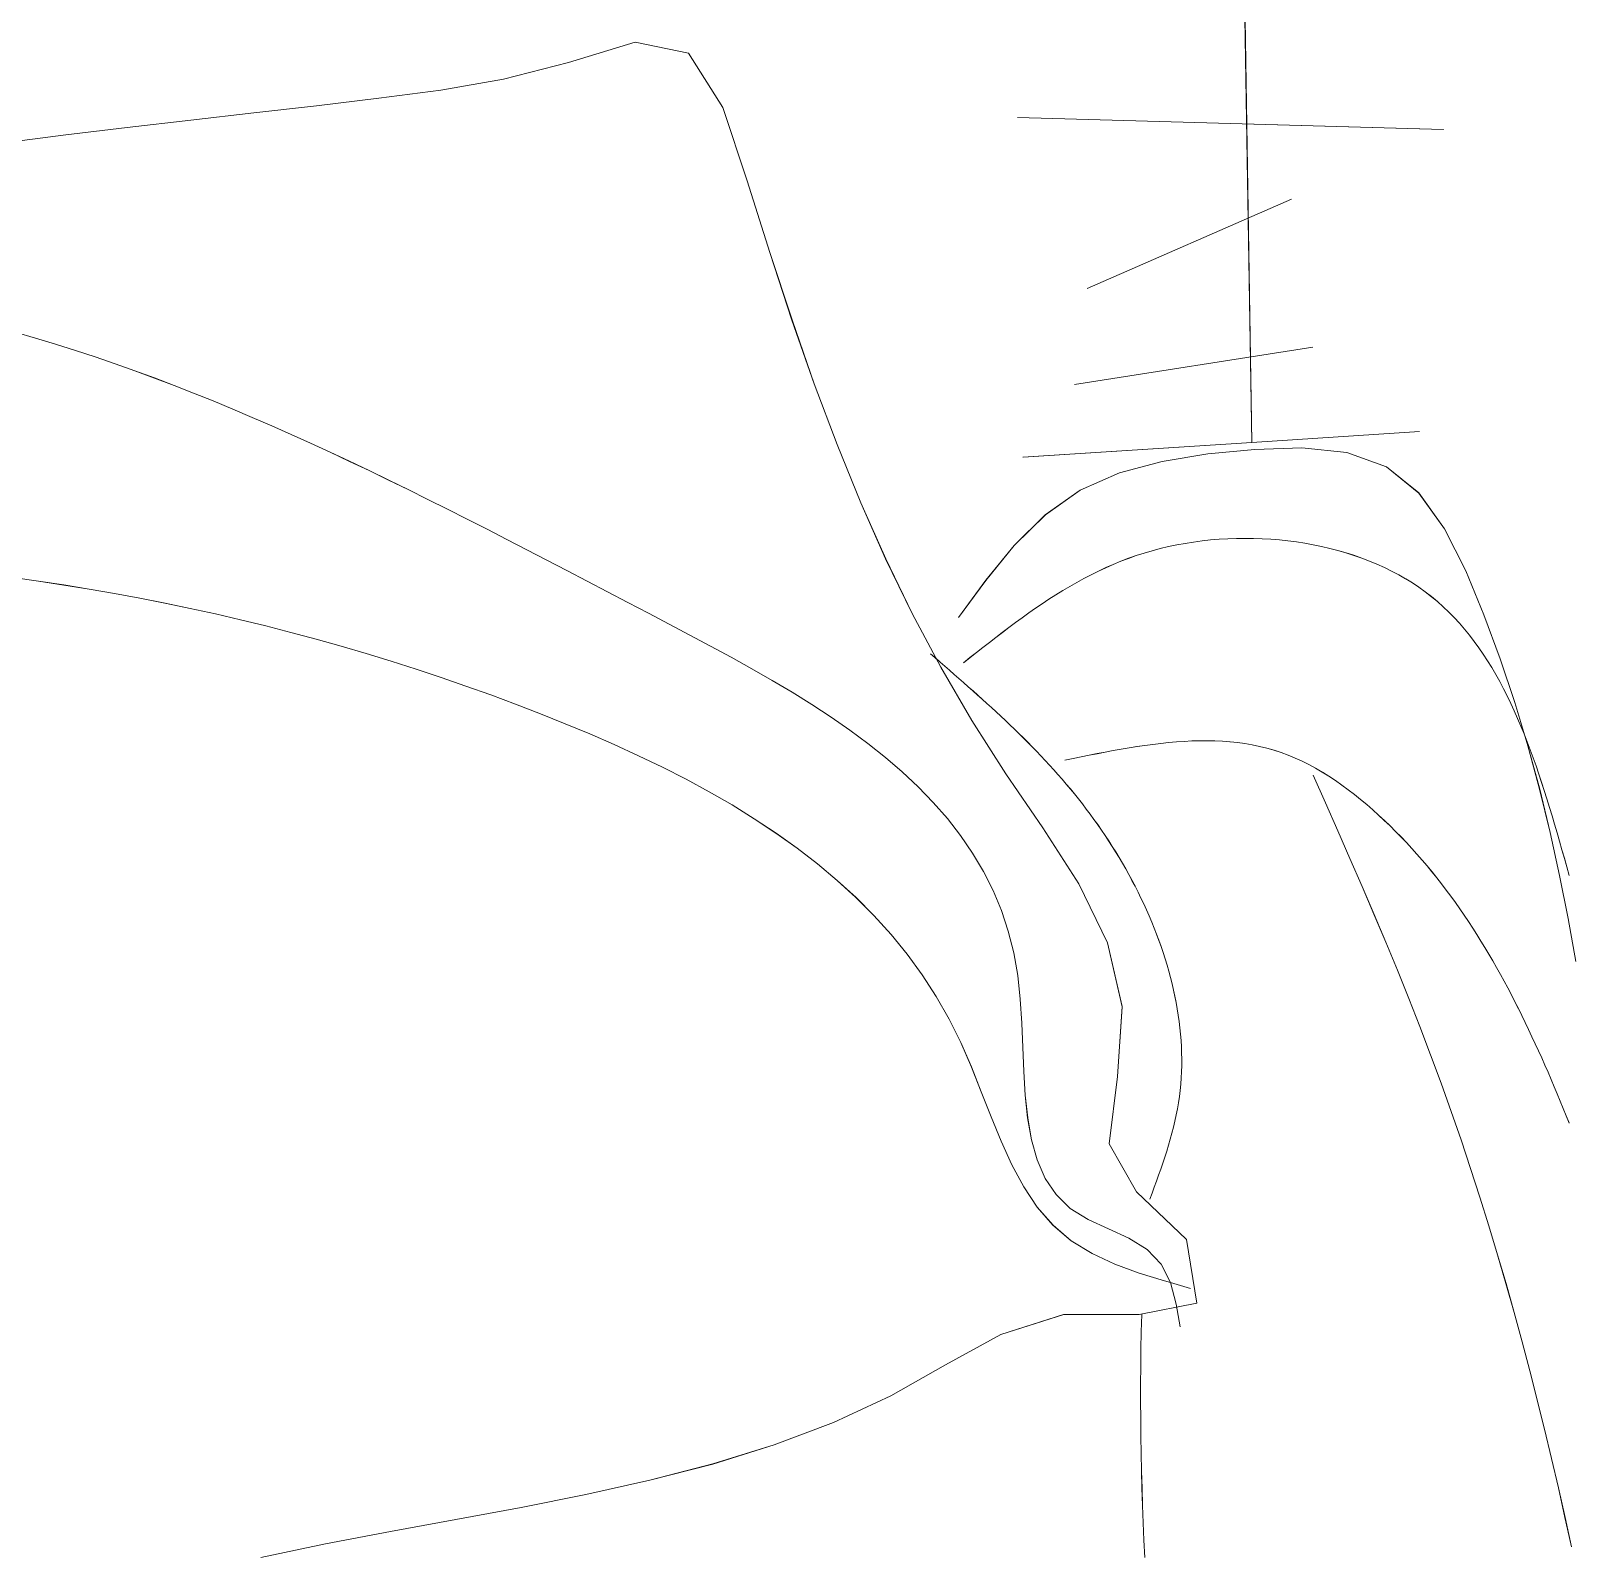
# Model space of a CAD drawing. Header units: centimetres. Extents: x 3695 to 5327, y 1631 to 2449.
# Drawn here: x 4584.96 to 4626.8, y 1996.48 to 2037.85 of the extents above; entities that cross this region are included whole.
import ezdxf

# ---------------------------------------------------------------- set-up
doc = ezdxf.new("R2010")
doc.units = ezdxf.units.CM
doc.layers.add('傢俱', color=7, linetype='Continuous', lineweight=15)

# ---------------------------------------------------------------- blocks, each defined once
blk = doc.blocks.new('沙發030')
for p, q in [((125.275, -197.926), (125.262, -197.453)), ((113.654, -197.556), (113.816, -198.361)), ((149.295, -197.843), (147.534, -198.187)), ((125.287, -198.398), (125.275, -197.926)), ((147.534, -198.187), (145.758, -198.498)), ((113.816, -198.361), (113.983, -199.164)), ((125.297, -198.871), (125.287, -198.398)), ((145.758, -198.498), (143.975, -198.794)), ((125.304, -199.343), (125.297, -198.871)), ((142.194, -199.093), (140.426, -199.413)), ((143.975, -198.794), (142.194, -199.093)), ((113.983, -199.164), (114.156, -199.966)), ((125.309, -199.815), (125.304, -199.343)), ((140.426, -199.413), (138.679, -199.772)), ((114.156, -199.966), (114.334, -200.766)), ((125.312, -200.288), (125.309, -199.815)), ((138.679, -199.772), (136.963, -200.188)), ((125.312, -200.76), (125.312, -200.288)), ((136.963, -200.188), (135.287, -200.68)), ((114.334, -200.766), (114.518, -201.565)), ((125.309, -201.232), (125.312, -200.76)), ((135.287, -200.68), (133.662, -201.265)), ((125.304, -201.704), (125.309, -201.232)), ((114.518, -201.565), (114.709, -202.362)), ((133.662, -201.265), (132.096, -201.961)), ((125.296, -202.176), (125.304, -201.704)), ((132.096, -201.961), (130.594, -202.781)), ((114.709, -202.362), (114.905, -203.157)), ((125.285, -202.647), (125.296, -202.176)), ((125.271, -203.119), (125.285, -202.647)), ((130.594, -202.781), (129.072, -203.586)), ((114.905, -203.157), (115.108, -203.95)), ((125.255, -203.59), (125.271, -203.119)), ((124.294, -204.333), (124.195, -203.712)), ((125.235, -204.061), (125.255, -203.59)), ((129.072, -203.586), (127.358, -204.098)), ((115.108, -203.95), (115.317, -204.742)), ((125.309, -204.068), (123.732, -204.348)), ((127.358, -204.098), (125.309, -204.068)), ((123.732, -204.348), (123.984, -206.087)), ((124.44, -204.917), (124.294, -204.333)), ((115.317, -204.742), (115.534, -205.531)), ((124.44, -204.917), (123.897, -204.752)), ((124.598, -204.965), (124.44, -204.917)), ((124.681, -205.427), (124.44, -204.917)), ((125.284, -205.192), (124.598, -204.965)), ((125.942, -205.448), (125.284, -205.192)), ((115.534, -205.531), (115.758, -206.319)), ((125.06, -205.83), (124.681, -205.427)), ((125.554, -206.141), (125.06, -205.83)), ((126.558, -205.746), (125.942, -205.448)), ((127.118, -206.101), (126.558, -205.746)), ((123.984, -206.087), (125.325, -207.398)), ((126.105, -206.405), (125.554, -206.141)), ((127.609, -206.527), (127.118, -206.101)), ((115.758, -206.319), (115.989, -207.104)), ((126.651, -206.67), (126.105, -206.405)), ((127.131, -206.979), (126.651, -206.67)), ((128.028, -207.025), (127.609, -206.527)), ((127.511, -207.36), (127.131, -206.979)), ((128.388, -207.585), (128.028, -207.025)), ((115.989, -207.104), (116.228, -207.887)), ((124.839, -207.522), (124.901, -207.361)), ((124.901, -207.361), (124.964, -207.2)), ((125.325, -207.398), (126.043, -208.716)), ((127.8, -207.808), (127.511, -207.36)), ((116.228, -207.887), (116.475, -208.669)), ((124.656, -208.006), (124.716, -207.844)), ((124.716, -207.844), (124.777, -207.683)), ((124.777, -207.683), (124.839, -207.522)), ((128.011, -208.312), (127.8, -207.808)), ((128.703, -208.192), (128.388, -207.585)), ((124.485, -208.491), (124.54, -208.329)), ((124.54, -208.329), (124.597, -208.167)), ((124.597, -208.167), (124.656, -208.006)), ((128.157, -208.865), (128.011, -208.312)), ((128.985, -208.837), (128.703, -208.192)), ((116.475, -208.669), (116.73, -209.448)), ((124.381, -208.817), (124.432, -208.654)), ((124.432, -208.654), (124.485, -208.491)), ((126.043, -208.716), (125.789, -210.548)), ((113.604, -209.281), (113.527, -209.082)), ((124.246, -209.309), (124.288, -209.144)), ((124.288, -209.144), (124.333, -208.98)), ((124.333, -208.98), (124.381, -208.817)), ((128.25, -209.457), (128.157, -208.865)), ((129.246, -209.506), (128.985, -208.837)), ((113.682, -209.48), (113.604, -209.281)), ((113.76, -209.679), (113.682, -209.48)), ((116.73, -209.448), (116.994, -210.225)), ((124.172, -209.639), (124.207, -209.474)), ((124.207, -209.474), (124.246, -209.309)), ((128.305, -210.08), (128.25, -209.457)), ((129.499, -210.187), (129.246, -209.506)), ((113.839, -209.878), (113.76, -209.679)), ((113.919, -210.076), (113.839, -209.878)), ((124.091, -210.141), (124.114, -209.973)), ((124.114, -209.973), (124.141, -209.806)), ((124.141, -209.806), (124.172, -209.639)), ((114, -210.273), (113.919, -210.076)), ((114.081, -210.47), (114, -210.273)), ((116.994, -210.225), (117.266, -210.999)), ((124.057, -210.478), (124.072, -210.309)), ((124.072, -210.309), (124.091, -210.141)), ((128.334, -210.724), (128.305, -210.08)), ((129.758, -210.868), (129.499, -210.187)), ((114.164, -210.666), (114.081, -210.47)), ((114.247, -210.862), (114.164, -210.666)), ((124.035, -210.987), (124.039, -210.817)), ((124.039, -210.817), (124.046, -210.647)), ((124.046, -210.647), (124.057, -210.478)), ((125.789, -210.548), (125.631, -212.442)), ((128.351, -211.38), (128.334, -210.724)), ((114.331, -211.057), (114.247, -210.862)), ((114.416, -211.252), (114.331, -211.057)), ((114.502, -211.445), (114.416, -211.252)), ((117.266, -210.999), (117.547, -211.771)), ((124.035, -211.158), (124.035, -210.987)), ((124.039, -211.329), (124.035, -211.158)), ((130.035, -211.537), (129.758, -210.868)), ((114.59, -211.638), (114.502, -211.445)), ((114.678, -211.831), (114.59, -211.638)), ((124.046, -211.5), (124.039, -211.329)), ((124.057, -211.671), (124.046, -211.5)), ((124.072, -211.842), (124.057, -211.671)), ((128.369, -212.04), (128.351, -211.38)), ((130.342, -212.182), (130.035, -211.537)), ((114.768, -212.022), (114.678, -211.831)), ((114.859, -212.213), (114.768, -212.022)), ((117.547, -211.771), (117.837, -212.541)), ((124.089, -212.014), (124.072, -211.842)), ((124.11, -212.185), (124.089, -212.014)), ((128.4, -212.694), (128.369, -212.04)), ((114.951, -212.403), (114.859, -212.213)), ((115.045, -212.592), (114.951, -212.403)), ((124.135, -212.357), (124.11, -212.185)), ((124.162, -212.528), (124.135, -212.357)), ((124.193, -212.7), (124.162, -212.528)), ((125.631, -212.442), (126.007, -214.184)), ((130.681, -212.801), (130.342, -212.182)), ((115.14, -212.78), (115.045, -212.592)), ((115.236, -212.967), (115.14, -212.78)), ((117.837, -212.541), (118.133, -213.31)), ((124.227, -212.871), (124.193, -212.7)), ((124.264, -213.042), (124.227, -212.871)), ((128.458, -213.334), (128.4, -212.694)), ((131.053, -213.394), (130.681, -212.801)), ((115.334, -213.153), (115.236, -212.967)), ((115.434, -213.338), (115.334, -213.153)), ((115.535, -213.522), (115.434, -213.338)), ((118.133, -213.31), (118.436, -214.076)), ((124.304, -213.213), (124.264, -213.042)), ((124.347, -213.383), (124.304, -213.213)), ((128.556, -213.952), (128.458, -213.334)), ((113.469, -214.644), (113.28, -213.473)), ((115.638, -213.705), (115.535, -213.522)), ((115.742, -213.887), (115.638, -213.705)), ((124.393, -213.553), (124.347, -213.383)), ((124.442, -213.723), (124.393, -213.553)), ((124.493, -213.892), (124.442, -213.723)), ((131.454, -213.962), (131.053, -213.394)), ((115.848, -214.068), (115.742, -213.887)), ((115.956, -214.247), (115.848, -214.068)), ((118.436, -214.076), (118.744, -214.841)), ((124.548, -214.061), (124.493, -213.892)), ((124.605, -214.229), (124.548, -214.061)), ((126.007, -214.184), (126.759, -215.804)), ((128.695, -214.544), (128.556, -213.952)), ((131.883, -214.506), (131.454, -213.962)), ((116.066, -214.426), (115.956, -214.247)), ((116.178, -214.603), (116.066, -214.426)), ((116.292, -214.778), (116.178, -214.603)), ((124.664, -214.397), (124.605, -214.229)), ((124.726, -214.564), (124.664, -214.397)), ((124.791, -214.73), (124.726, -214.564)), ((128.875, -215.112), (128.695, -214.544)), ((132.34, -215.027), (131.883, -214.506)), ((113.68, -215.817), (113.469, -214.644)), ((116.408, -214.953), (116.292, -214.778)), ((116.526, -215.126), (116.408, -214.953)), ((118.744, -214.841), (119.057, -215.605)), ((124.858, -214.896), (124.791, -214.73)), ((124.927, -215.06), (124.858, -214.896)), ((132.821, -215.526), (132.34, -215.027)), ((116.646, -215.298), (116.526, -215.126)), ((116.768, -215.468), (116.646, -215.298)), ((124.999, -215.224), (124.927, -215.06)), ((125.073, -215.387), (124.999, -215.224)), ((125.149, -215.549), (125.073, -215.387)), ((129.092, -215.658), (128.875, -215.112)), ((113.48, -216.046), (113.419, -215.812)), ((113.917, -216.992), (113.68, -215.817)), ((116.892, -215.637), (116.768, -215.468)), ((117.019, -215.804), (116.892, -215.637)), ((117.148, -215.97), (117.019, -215.804)), ((119.057, -215.605), (119.373, -216.368)), ((125.228, -215.71), (125.149, -215.549)), ((125.308, -215.87), (125.228, -215.71)), ((125.391, -216.029), (125.308, -215.87)), ((126.759, -215.804), (127.712, -217.338)), ((129.346, -216.181), (129.092, -215.658)), ((133.326, -216.002), (132.821, -215.526)), ((113.542, -216.28), (113.48, -216.046)), ((113.605, -216.513), (113.542, -216.28)), ((117.279, -216.135), (117.148, -215.97)), ((117.413, -216.297), (117.279, -216.135)), ((125.475, -216.187), (125.391, -216.029)), ((125.562, -216.343), (125.475, -216.187)), ((129.633, -216.684), (129.346, -216.181)), ((133.853, -216.459), (133.326, -216.002)), ((113.667, -216.747), (113.605, -216.513)), ((117.549, -216.458), (117.413, -216.297)), ((117.688, -216.618), (117.549, -216.458)), ((117.829, -216.776), (117.688, -216.618)), ((119.373, -216.368), (119.692, -217.13)), ((125.65, -216.498), (125.562, -216.343)), ((125.74, -216.652), (125.65, -216.498)), ((125.832, -216.805), (125.74, -216.652)), ((129.953, -217.167), (129.633, -216.684)), ((134.401, -216.896), (133.853, -216.459)), ((113.73, -216.979), (113.667, -216.747)), ((113.794, -217.212), (113.73, -216.979)), ((114.184, -218.171), (113.917, -216.992)), ((117.973, -216.932), (117.829, -216.776)), ((118.12, -217.086), (117.973, -216.932)), ((118.269, -217.239), (118.12, -217.086)), ((119.692, -217.13), (120.013, -217.892)), ((125.926, -216.956), (125.832, -216.805)), ((126.021, -217.106), (125.926, -216.956)), ((126.118, -217.254), (126.021, -217.106)), ((134.967, -217.314), (134.401, -216.896)), ((113.859, -217.443), (113.794, -217.212)), ((113.925, -217.673), (113.859, -217.443)), ((118.421, -217.39), (118.269, -217.239)), ((118.576, -217.539), (118.421, -217.39)), ((118.733, -217.685), (118.576, -217.539)), ((126.217, -217.401), (126.118, -217.254)), ((126.317, -217.546), (126.217, -217.401)), ((126.418, -217.69), (126.317, -217.546)), ((127.712, -217.338), (128.691, -218.823)), ((130.302, -217.631), (129.953, -217.167)), ((135.551, -217.714), (134.967, -217.314)), ((113.992, -217.902), (113.925, -217.673)), ((114.06, -218.13), (113.992, -217.902)), ((118.893, -217.829), (118.733, -217.685)), ((119.056, -217.97), (118.893, -217.829)), ((120.013, -217.892), (120.335, -218.654)), ((126.521, -217.831), (126.418, -217.69)), ((126.625, -217.972), (126.521, -217.831)), ((130.68, -218.078), (130.302, -217.631)), ((136.15, -218.097), (135.551, -217.714)), ((114.129, -218.357), (114.06, -218.13)), ((114.2, -218.582), (114.129, -218.357)), ((114.484, -219.354), (114.184, -218.171)), ((119.222, -218.107), (119.056, -217.97)), ((119.39, -218.241), (119.222, -218.107)), ((119.56, -218.37), (119.39, -218.241)), ((119.733, -218.495), (119.56, -218.37)), ((126.73, -218.11), (126.625, -217.972)), ((126.837, -218.248), (126.73, -218.11)), ((126.944, -218.383), (126.837, -218.248)), ((127.053, -218.518), (126.944, -218.383)), ((131.083, -218.508), (130.68, -218.078)), ((136.764, -218.465), (136.15, -218.097)), ((114.273, -218.805), (114.2, -218.582)), ((119.908, -218.615), (119.733, -218.495)), ((120.086, -218.729), (119.908, -218.615)), ((120.266, -218.838), (120.086, -218.729)), ((127.164, -218.651), (127.053, -218.518)), ((127.275, -218.782), (127.164, -218.651)), ((127.387, -218.913), (127.275, -218.782)), ((131.511, -218.922), (131.083, -218.508)), ((137.39, -218.817), (136.764, -218.465)), ((114.347, -219.027), (114.273, -218.805)), ((114.424, -219.247), (114.347, -219.027)), ((120.448, -218.94), (120.266, -218.838)), ((120.632, -219.036), (120.448, -218.94)), ((120.819, -219.126), (120.632, -219.036)), ((121.007, -219.208), (120.819, -219.126)), ((121.198, -219.282), (121.007, -219.208)), ((126.859, -219.211), (126.64, -219.252)), ((127.078, -219.169), (126.859, -219.211)), ((127.5, -219.042), (127.387, -218.913)), ((127.615, -219.17), (127.5, -219.042)), ((127.73, -219.297), (127.615, -219.17)), ((128.691, -218.823), (129.591, -220.289)), ((131.96, -219.321), (131.511, -218.922)), ((138.027, -219.155), (137.39, -218.817)), ((138.673, -219.479), (138.027, -219.155)), ((114.502, -219.464), (114.424, -219.247)), ((114.822, -220.542), (114.484, -219.354)), ((114.583, -219.68), (114.502, -219.464)), ((121.39, -219.349), (121.198, -219.282)), ((121.585, -219.408), (121.39, -219.349)), ((121.781, -219.459), (121.585, -219.408)), ((121.979, -219.503), (121.781, -219.459)), ((122.179, -219.541), (121.979, -219.503)), ((122.38, -219.572), (122.179, -219.541)), ((122.583, -219.596), (122.38, -219.572)), ((122.788, -219.615), (122.583, -219.596)), ((122.993, -219.628), (122.788, -219.615)), ((123.201, -219.636), (122.993, -219.628)), ((123.409, -219.638), (123.201, -219.636)), ((123.619, -219.635), (123.409, -219.638)), ((123.829, -219.628), (123.619, -219.635)), ((124.041, -219.617), (123.829, -219.628)), ((124.254, -219.602), (124.041, -219.617)), ((124.468, -219.583), (124.254, -219.602)), ((124.682, -219.56), (124.468, -219.583)), ((124.898, -219.535), (124.682, -219.56)), ((125.114, -219.506), (124.898, -219.535)), ((125.33, -219.475), (125.114, -219.506)), ((125.548, -219.442), (125.33, -219.475)), ((125.766, -219.407), (125.548, -219.442)), ((125.984, -219.37), (125.766, -219.407)), ((126.202, -219.332), (125.984, -219.37)), ((126.421, -219.292), (126.202, -219.332)), ((126.64, -219.252), (126.421, -219.292)), ((127.846, -219.422), (127.73, -219.297)), ((127.963, -219.547), (127.846, -219.422)), ((128.081, -219.671), (127.963, -219.547)), ((132.43, -219.707), (131.96, -219.321)), ((139.327, -219.791), (138.673, -219.479)), ((114.666, -219.893), (114.583, -219.68)), ((114.752, -220.104), (114.666, -219.893)), ((128.2, -219.794), (128.081, -219.671)), ((128.32, -219.915), (128.2, -219.794)), ((128.44, -220.036), (128.32, -219.915)), ((128.561, -220.157), (128.44, -220.036)), ((132.917, -220.08), (132.43, -219.707)), ((139.987, -220.092), (139.327, -219.791)), ((114.84, -220.312), (114.752, -220.104)), ((114.931, -220.517), (114.84, -220.312)), ((128.682, -220.276), (128.561, -220.157)), ((128.805, -220.395), (128.682, -220.276)), ((128.927, -220.513), (128.805, -220.395)), ((129.591, -220.289), (130.412, -221.75)), ((133.421, -220.442), (132.917, -220.08)), ((133.938, -220.793), (133.421, -220.442)), ((140.652, -220.381), (139.987, -220.092)), ((141.32, -220.661), (140.652, -220.381)), ((115.201, -221.735), (114.822, -220.542)), ((115.025, -220.719), (114.931, -220.517)), ((115.123, -220.919), (115.025, -220.719)), ((129.051, -220.63), (128.927, -220.513)), ((129.174, -220.747), (129.051, -220.63)), ((129.299, -220.863), (129.174, -220.747)), ((129.423, -220.979), (129.299, -220.863)), ((134.468, -221.135), (133.938, -220.793)), ((141.99, -220.932), (141.32, -220.661)), ((115.223, -221.115), (115.123, -220.919)), ((115.327, -221.308), (115.223, -221.115)), ((115.434, -221.497), (115.327, -221.308)), ((129.548, -221.094), (129.423, -220.979)), ((129.674, -221.209), (129.548, -221.094)), ((129.8, -221.323), (129.674, -221.209)), ((135.007, -221.468), (134.468, -221.135)), ((142.661, -221.195), (141.99, -220.932)), ((143.333, -221.448), (142.661, -221.195)), ((115.544, -221.683), (115.434, -221.497)), ((115.659, -221.866), (115.544, -221.683)), ((129.925, -221.437), (129.8, -221.323)), ((130.052, -221.551), (129.925, -221.437)), ((130.178, -221.665), (130.052, -221.551)), ((130.305, -221.778), (130.178, -221.665)), ((135.554, -221.794), (135.007, -221.468)), ((144.006, -221.693), (143.333, -221.448)), ((144.68, -221.93), (144.006, -221.693)), ((115.625, -222.936), (115.201, -221.735)), ((115.777, -222.044), (115.659, -221.866)), ((115.9, -222.218), (115.777, -222.044)), ((129.439, -222.134), (129.261, -222.269)), ((129.616, -221.998), (129.439, -222.134)), ((129.794, -221.862), (129.616, -221.998)), ((130.431, -221.892), (130.305, -221.778)), ((130.412, -221.75), (131.167, -223.222)), ((130.558, -222.005), (130.431, -221.892)), ((130.685, -222.118), (130.558, -222.005)), ((136.108, -222.113), (135.554, -221.794)), ((136.665, -222.427), (136.108, -222.113)), ((145.356, -222.158), (144.68, -221.93)), ((116.027, -222.389), (115.9, -222.218)), ((116.158, -222.555), (116.027, -222.389)), ((116.293, -222.716), (116.158, -222.555)), ((128.904, -222.538), (128.725, -222.671)), ((129.083, -222.404), (128.904, -222.538)), ((129.261, -222.269), (129.083, -222.404)), ((137.224, -222.736), (136.665, -222.427)), ((146.033, -222.377), (145.356, -222.158)), ((146.71, -222.588), (146.033, -222.377)), ((116.099, -224.14), (115.625, -222.936)), ((116.433, -222.873), (116.293, -222.716)), ((116.578, -223.026), (116.433, -222.873)), ((128.364, -222.932), (128.182, -223.06)), ((128.545, -222.802), (128.364, -222.932)), ((128.725, -222.671), (128.545, -222.802)), ((137.783, -223.042), (137.224, -222.736)), ((147.389, -222.791), (146.71, -222.588)), ((148.069, -222.985), (147.389, -222.791)), ((148.749, -223.172), (148.069, -222.985)), ((116.728, -223.174), (116.578, -223.026)), ((116.882, -223.316), (116.728, -223.174)), ((117.042, -223.454), (116.882, -223.316)), ((127.815, -223.311), (127.63, -223.432)), ((127.999, -223.187), (127.815, -223.311)), ((128.182, -223.06), (127.999, -223.187)), ((129.912, -223.099), (129.155, -224.094)), ((131.167, -223.222), (131.865, -224.719)), ((138.34, -223.346), (137.783, -223.042)), ((138.894, -223.648), (138.34, -223.346)), ((149.431, -223.35), (148.749, -223.172)), ((150.113, -223.52), (149.431, -223.35)), ((117.207, -223.586), (117.042, -223.454)), ((117.378, -223.713), (117.207, -223.586)), ((117.554, -223.835), (117.378, -223.713)), ((127.065, -223.781), (126.874, -223.891)), ((127.255, -223.668), (127.065, -223.781)), ((127.443, -223.552), (127.255, -223.668)), ((127.63, -223.432), (127.443, -223.552)), ((139.444, -223.949), (138.894, -223.648)), ((150.796, -223.682), (150.113, -223.52)), ((151.48, -223.836), (150.796, -223.682)), ((116.655, -225.288), (116.099, -224.14)), ((117.735, -223.951), (117.554, -223.835)), ((117.922, -224.062), (117.735, -223.951)), ((118.113, -224.167), (117.922, -224.062)), ((118.309, -224.267), (118.113, -224.167)), ((126.287, -224.2), (126.087, -224.295)), ((126.484, -224.101), (126.287, -224.2)), ((126.68, -223.998), (126.484, -224.101)), ((126.874, -223.891), (126.68, -223.998)), ((129.155, -224.094), (128.364, -225.031)), ((139.992, -224.247), (139.444, -223.949)), ((152.164, -223.982), (151.48, -223.836)), ((152.849, -224.12), (152.164, -223.982)), ((153.535, -224.25), (152.849, -224.12)), ((118.509, -224.361), (118.309, -224.267)), ((118.712, -224.449), (118.509, -224.361)), ((118.92, -224.533), (118.712, -224.449)), ((119.131, -224.611), (118.92, -224.533)), ((119.346, -224.683), (119.131, -224.611)), ((125.262, -224.629), (125.049, -224.7)), ((125.472, -224.552), (125.262, -224.629)), ((125.68, -224.471), (125.472, -224.552)), ((125.884, -224.385), (125.68, -224.471)), ((126.087, -224.295), (125.884, -224.385)), ((140.536, -224.543), (139.992, -224.247)), ((141.078, -224.837), (140.536, -224.543)), ((154.221, -224.373), (153.535, -224.25)), ((154.908, -224.488), (154.221, -224.373)), ((155.596, -224.595), (154.908, -224.488)), ((119.564, -224.75), (119.346, -224.683)), ((119.784, -224.811), (119.564, -224.75)), ((120.007, -224.867), (119.784, -224.811)), ((120.232, -224.917), (120.007, -224.867)), ((120.459, -224.962), (120.232, -224.917)), ((120.688, -225.001), (120.459, -224.962)), ((120.919, -225.035), (120.688, -225.001)), ((121.151, -225.063), (120.919, -225.035)), ((121.383, -225.086), (121.151, -225.063)), ((123.254, -225.07), (123.022, -225.091)), ((123.485, -225.043), (123.254, -225.07)), ((123.715, -225.01), (123.485, -225.043)), ((123.943, -224.972), (123.715, -225.01)), ((124.169, -224.929), (123.943, -224.972)), ((124.393, -224.88), (124.169, -224.929)), ((124.615, -224.825), (124.393, -224.88)), ((124.833, -224.765), (124.615, -224.825)), ((125.049, -224.7), (124.833, -224.765)), ((128.364, -225.031), (127.504, -225.851)), ((131.865, -224.719), (132.518, -226.256)), ((141.618, -225.128), (141.078, -224.837)), ((117.342, -226.278), (116.655, -225.288)), ((121.617, -225.103), (121.383, -225.086)), ((121.851, -225.115), (121.617, -225.103)), ((122.086, -225.121), (121.851, -225.115)), ((122.32, -225.122), (122.086, -225.121)), ((122.555, -225.117), (122.32, -225.122)), ((122.789, -225.107), (122.555, -225.117)), ((123.022, -225.091), (122.789, -225.107)), ((142.155, -225.417), (141.618, -225.128)), ((142.691, -225.702), (142.155, -225.417)), ((127.504, -225.851), (126.543, -226.499)), ((143.224, -225.985), (142.691, -225.702)), ((118.21, -227.005), (117.342, -226.278)), ((132.518, -226.256), (133.135, -227.848)), ((143.756, -226.265), (143.224, -225.985)), ((144.287, -226.541), (143.756, -226.265)), ((126.543, -226.499), (125.468, -226.954)), ((144.816, -226.814), (144.287, -226.541)), ((119.281, -227.408), (118.21, -227.005)), ((125.468, -226.954), (124.3, -227.251)), ((145.344, -227.083), (144.816, -226.814)), ((145.871, -227.348), (145.344, -227.083)), ((120.497, -227.554), (119.281, -227.408)), ((121.782, -227.534), (120.497, -227.554)), ((123.063, -227.431), (121.782, -227.534)), ((121.857, -227.727), (128.086, -227.427)), ((124.3, -227.251), (123.063, -227.431)), ((146.397, -227.609), (145.871, -227.348)), ((117.293, -227.947), (121.857, -227.727)), ((121.857, -277.936), (121.857, -227.727)), ((133.135, -227.848), (133.728, -229.511)), ((146.923, -227.866), (146.397, -227.609)), ((147.449, -228.118), (146.923, -227.866)), ((147.975, -228.366), (147.449, -228.118)), ((148.5, -228.61), (147.975, -228.366)), ((149.026, -228.848), (148.5, -228.61)), ((149.553, -229.082), (149.026, -228.848)), ((150.08, -229.31), (149.553, -229.082)), ((120.154, -230.29), (126.656, -229.379)), ((133.728, -229.511), (134.306, -231.257)), ((150.608, -229.533), (150.08, -229.31)), ((151.137, -229.75), (150.608, -229.533)), ((151.667, -229.961), (151.137, -229.75)), ((152.199, -230.167), (151.667, -229.961)), ((152.732, -230.366), (152.199, -230.167)), ((153.267, -230.56), (152.732, -230.366)), ((153.805, -230.747), (153.267, -230.56)), ((154.344, -230.927), (153.805, -230.747)), ((154.886, -231.1), (154.344, -230.927)), ((134.306, -231.257), (134.882, -233.104)), ((155.43, -231.267), (154.886, -231.1)), ((120.674, -234.323), (126.266, -231.981)), ((134.882, -233.104), (135.465, -235.064)), ((135.465, -235.064), (136.098, -237.066)), ((116.513, -236.145), (128.086, -236.666)), ((150.568, -236.958), (152.3, -236.787)), ((152.3, -236.787), (154.044, -236.605)), ((154.044, -236.605), (155.798, -236.406)), ((136.098, -237.066), (137.007, -238.558)), ((147.139, -237.291), (148.848, -237.124)), ((148.848, -237.124), (150.568, -236.958)), ((143.754, -237.662), (145.441, -237.468)), ((145.441, -237.468), (147.139, -237.291)), ((140.272, -238.359), (142.047, -237.929)), ((142.047, -237.929), (143.754, -237.662)), ((138.453, -238.879), (140.272, -238.359)), ((137.007, -238.558), (138.453, -238.879))]:
    blk.add_line(p, q)

msp = doc.modelspace()

# ---------------------------------------------------------------- linework, layer by layer
at = {"layer": '傢俱'}
for p, q in [((4617.357, 2076.863), (4618.17, 2026.661)), ((4601.396, 2037.543), (4599.586, 2036.993)), ((4602.847, 2037.245), (4601.396, 2037.543)), ((4603.78, 2035.768), (4602.847, 2037.245)), ((4599.586, 2036.993), (4597.818, 2036.535)), ((4596.116, 2036.24), (4594.431, 2036.018)), ((4597.818, 2036.535), (4596.116, 2036.24)), ((4592.737, 2035.815), (4591.031, 2035.619)), ((4594.431, 2036.018), (4592.737, 2035.815)), ((4604.446, 2033.777), (4603.78, 2035.768)), ((4589.313, 2035.425), (4587.584, 2035.227)), ((4591.031, 2035.619), (4589.313, 2035.425)), ((4623.377, 2035.165), (4611.797, 2035.498)), ((4585.844, 2035.017), (4584.093, 2034.789)), ((4587.584, 2035.227), (4585.844, 2035.017)), ((4605.06, 2031.826), (4604.446, 2033.777)), ((4619.246, 2033.276), (4613.693, 2030.843)), ((4605.665, 2029.989), (4605.06, 2031.826)), ((4606.272, 2028.252), (4605.665, 2029.989)), ((4584.544, 2029.657), (4585.091, 2029.499)), ((4585.091, 2029.499), (4585.636, 2029.334)), ((4585.636, 2029.334), (4586.178, 2029.163)), ((4586.178, 2029.163), (4586.718, 2028.985)), ((4619.832, 2029.251), (4613.345, 2028.235)), ((4586.718, 2028.985), (4587.256, 2028.8)), ((4587.256, 2028.8), (4587.793, 2028.609)), ((4587.793, 2028.609), (4588.328, 2028.412)), ((4588.328, 2028.412), (4588.861, 2028.209)), ((4606.892, 2026.6), (4606.272, 2028.252)), ((4588.861, 2028.209), (4589.394, 2028.001)), ((4589.394, 2028.001), (4589.925, 2027.787)), ((4589.925, 2027.787), (4590.456, 2027.567)), ((4590.456, 2027.567), (4590.986, 2027.342)), ((4590.986, 2027.342), (4591.516, 2027.112)), ((4591.516, 2027.112), (4592.046, 2026.877)), ((4592.046, 2026.877), (4592.575, 2026.638)), ((4592.575, 2026.638), (4593.105, 2026.394)), ((4607.535, 2025.018), (4606.892, 2026.6)), ((4618.17, 2026.661), (4611.947, 2026.26)), ((4622.73, 2026.955), (4618.17, 2026.661)), ((4593.105, 2026.394), (4593.635, 2026.146)), ((4593.635, 2026.146), (4594.166, 2025.893)), ((4614.572, 2025.83), (4615.735, 2026.146)), ((4615.735, 2026.146), (4616.969, 2026.346)), ((4616.969, 2026.346), (4618.249, 2026.469)), ((4618.249, 2026.469), (4619.533, 2026.51)), ((4619.533, 2026.51), (4620.751, 2026.384)), ((4620.751, 2026.384), (4621.829, 2025.998)), ((4594.166, 2025.893), (4594.697, 2025.636)), ((4613.505, 2025.358), (4614.572, 2025.83)), ((4621.829, 2025.998), (4622.708, 2025.285)), ((4594.697, 2025.636), (4595.229, 2025.376)), ((4595.229, 2025.376), (4595.763, 2025.112)), ((4612.554, 2024.694), (4613.505, 2025.358)), ((4595.763, 2025.112), (4596.298, 2024.844)), ((4608.212, 2023.491), (4607.535, 2025.018)), ((4622.708, 2025.285), (4623.411, 2024.307)), ((4596.298, 2024.844), (4596.834, 2024.573)), ((4596.834, 2024.573), (4597.372, 2024.299)), ((4611.708, 2023.86), (4612.554, 2024.694)), ((4597.372, 2024.299), (4597.912, 2024.022)), ((4617.515, 2024.04), (4617.749, 2024.049)), ((4617.749, 2024.049), (4617.984, 2024.052)), ((4617.984, 2024.052), (4618.218, 2024.05)), ((4618.218, 2024.05), (4618.453, 2024.042)), ((4623.411, 2024.307), (4623.985, 2023.167)), ((4597.912, 2024.022), (4598.454, 2023.742)), ((4598.454, 2023.742), (4598.998, 2023.46)), ((4610.932, 2022.91), (4611.708, 2023.86)), ((4615.028, 2023.582), (4615.242, 2023.652)), ((4615.242, 2023.652), (4615.46, 2023.715)), ((4615.46, 2023.715), (4615.681, 2023.773)), ((4615.681, 2023.773), (4615.904, 2023.826)), ((4615.904, 2023.826), (4616.129, 2023.873)), ((4616.129, 2023.873), (4616.356, 2023.915)), ((4616.356, 2023.915), (4616.586, 2023.951)), ((4616.586, 2023.951), (4616.816, 2023.982)), ((4616.816, 2023.982), (4617.048, 2024.007)), ((4617.048, 2024.007), (4617.281, 2024.026)), ((4617.281, 2024.026), (4617.515, 2024.04)), ((4618.453, 2024.042), (4618.687, 2024.028)), ((4618.687, 2024.028), (4618.92, 2024.009)), ((4618.92, 2024.009), (4619.152, 2023.985)), ((4619.152, 2023.985), (4619.383, 2023.954)), ((4619.383, 2023.954), (4619.613, 2023.919)), ((4619.613, 2023.919), (4619.841, 2023.878)), ((4619.841, 2023.878), (4620.067, 2023.831)), ((4620.067, 2023.831), (4620.29, 2023.779)), ((4620.29, 2023.779), (4620.512, 2023.721)), ((4620.512, 2023.721), (4620.73, 2023.658)), ((4620.73, 2023.658), (4620.946, 2023.589)), ((4598.998, 2023.46), (4599.545, 2023.175)), ((4608.934, 2022.006), (4608.212, 2023.491)), ((4613.997, 2023.161), (4614.198, 2023.254)), ((4614.198, 2023.254), (4614.401, 2023.344)), ((4614.401, 2023.344), (4614.607, 2023.428)), ((4614.607, 2023.428), (4614.816, 2023.508)), ((4614.816, 2023.508), (4615.028, 2023.582)), ((4620.946, 2023.589), (4621.158, 2023.515)), ((4621.158, 2023.515), (4621.367, 2023.435)), ((4621.367, 2023.435), (4621.573, 2023.35)), ((4621.573, 2023.35), (4621.774, 2023.259)), ((4621.774, 2023.259), (4621.972, 2023.162)), ((4584.487, 2022.983), (4585.176, 2022.887)), ((4585.176, 2022.887), (4585.865, 2022.783)), ((4599.545, 2023.175), (4600.094, 2022.888)), ((4600.094, 2022.888), (4600.647, 2022.598)), ((4610.192, 2021.903), (4610.932, 2022.91)), ((4613.217, 2022.745), (4613.408, 2022.854)), ((4613.408, 2022.854), (4613.602, 2022.96)), ((4613.602, 2022.96), (4613.798, 2023.062)), ((4613.798, 2023.062), (4613.997, 2023.161)), ((4621.972, 2023.162), (4622.164, 2023.06)), ((4622.164, 2023.06), (4622.352, 2022.952)), ((4622.352, 2022.952), (4622.536, 2022.839)), ((4622.536, 2022.839), (4622.714, 2022.72)), ((4623.985, 2023.167), (4624.48, 2021.971)), ((4585.865, 2022.783), (4586.553, 2022.672)), ((4586.553, 2022.672), (4587.241, 2022.552)), ((4587.241, 2022.552), (4587.928, 2022.425)), ((4587.928, 2022.425), (4588.615, 2022.29)), ((4600.647, 2022.598), (4601.202, 2022.307)), ((4612.468, 2022.274), (4612.652, 2022.396)), ((4612.652, 2022.396), (4612.839, 2022.515)), ((4612.839, 2022.515), (4613.027, 2022.631)), ((4613.027, 2022.631), (4613.217, 2022.745)), ((4622.714, 2022.72), (4622.886, 2022.596)), ((4622.886, 2022.596), (4623.054, 2022.466)), ((4623.054, 2022.466), (4623.216, 2022.331)), ((4588.615, 2022.29), (4589.301, 2022.148)), ((4589.301, 2022.148), (4589.986, 2021.997)), ((4589.986, 2021.997), (4590.671, 2021.838)), ((4601.202, 2022.307), (4601.761, 2022.014)), ((4601.761, 2022.014), (4602.322, 2021.719)), ((4609.713, 2020.546), (4608.934, 2022.006)), ((4611.922, 2021.892), (4612.102, 2022.022)), ((4612.102, 2022.022), (4612.284, 2022.149)), ((4612.284, 2022.149), (4612.468, 2022.274)), ((4623.216, 2022.331), (4623.373, 2022.191)), ((4623.373, 2022.191), (4623.525, 2022.046)), ((4623.525, 2022.046), (4623.672, 2021.896)), ((4624.48, 2021.971), (4624.923, 2020.778)), ((4590.671, 2021.838), (4591.356, 2021.671)), ((4591.356, 2021.671), (4592.039, 2021.496)), ((4602.322, 2021.719), (4602.886, 2021.422)), ((4611.385, 2021.494), (4611.563, 2021.628)), ((4611.563, 2021.628), (4611.742, 2021.761)), ((4611.742, 2021.761), (4611.922, 2021.892)), ((4623.672, 2021.896), (4623.815, 2021.741)), ((4623.815, 2021.741), (4623.953, 2021.582)), ((4623.953, 2021.582), (4624.086, 2021.418)), ((4592.039, 2021.496), (4592.722, 2021.312)), ((4592.722, 2021.312), (4593.403, 2021.12)), ((4593.403, 2021.12), (4594.084, 2020.92)), ((4602.886, 2021.422), (4603.45, 2021.122)), ((4603.45, 2021.122), (4604.013, 2020.817)), ((4610.856, 2021.084), (4611.032, 2021.222)), ((4611.032, 2021.222), (4611.208, 2021.358)), ((4611.208, 2021.358), (4611.385, 2021.494)), ((4624.086, 2021.418), (4624.216, 2021.25)), ((4624.216, 2021.25), (4624.341, 2021.077)), ((4594.084, 2020.92), (4594.765, 2020.712)), ((4594.765, 2020.712), (4595.444, 2020.495)), ((4604.013, 2020.817), (4604.571, 2020.507)), ((4609.435, 2020.91), (4609.563, 2020.799)), ((4609.563, 2020.799), (4609.692, 2020.688)), ((4610.329, 2020.668), (4610.505, 2020.807)), ((4610.505, 2020.807), (4610.68, 2020.946)), ((4610.68, 2020.946), (4610.856, 2021.084)), ((4624.341, 2021.077), (4624.462, 2020.901)), ((4624.462, 2020.901), (4624.58, 2020.72)), ((4624.58, 2020.72), (4624.694, 2020.536)), ((4624.923, 2020.778), (4625.321, 2019.591)), ((4595.444, 2020.495), (4596.122, 2020.27)), ((4604.571, 2020.507), (4605.123, 2020.19)), ((4609.692, 2020.688), (4609.82, 2020.576)), ((4610.558, 2019.099), (4609.713, 2020.546)), ((4609.82, 2020.576), (4609.949, 2020.465)), ((4609.949, 2020.465), (4610.077, 2020.353)), ((4610.077, 2020.353), (4610.205, 2020.242)), ((4624.694, 2020.536), (4624.804, 2020.349)), ((4624.804, 2020.349), (4624.911, 2020.157)), ((4596.122, 2020.27), (4596.799, 2020.035)), ((4596.799, 2020.035), (4597.475, 2019.793)), ((4605.123, 2020.19), (4605.668, 2019.865)), ((4605.668, 2019.865), (4606.203, 2019.532)), ((4610.205, 2020.242), (4610.333, 2020.129)), ((4610.333, 2020.129), (4610.46, 2020.017)), ((4610.46, 2020.017), (4610.587, 2019.904)), ((4610.587, 2019.904), (4610.714, 2019.791)), ((4624.911, 2020.157), (4625.014, 2019.963)), ((4625.014, 2019.963), (4625.114, 2019.765)), ((4597.475, 2019.793), (4598.15, 2019.541)), ((4598.15, 2019.541), (4598.824, 2019.281)), ((4606.203, 2019.532), (4606.726, 2019.19)), ((4610.714, 2019.791), (4610.841, 2019.677)), ((4610.841, 2019.677), (4610.967, 2019.563)), ((4610.967, 2019.563), (4611.093, 2019.448)), ((4611.093, 2019.448), (4611.218, 2019.333)), ((4625.114, 2019.765), (4625.212, 2019.564)), ((4625.212, 2019.564), (4625.306, 2019.36)), ((4625.321, 2019.591), (4625.678, 2018.409)), ((4598.824, 2019.281), (4599.496, 2019.012)), ((4606.726, 2019.19), (4607.235, 2018.836)), ((4611.482, 2017.648), (4610.558, 2019.099)), ((4611.218, 2019.333), (4611.342, 2019.217)), ((4611.342, 2019.217), (4611.467, 2019.1)), ((4611.467, 2019.1), (4611.59, 2018.983)), ((4625.306, 2019.36), (4625.398, 2019.154)), ((4625.398, 2019.154), (4625.487, 2018.944)), ((4599.496, 2019.012), (4600.166, 2018.733)), ((4600.166, 2018.733), (4600.831, 2018.443)), ((4607.235, 2018.836), (4607.729, 2018.471)), ((4611.59, 2018.983), (4611.713, 2018.865)), ((4611.713, 2018.865), (4611.835, 2018.746)), ((4611.835, 2018.746), (4611.956, 2018.626)), ((4611.956, 2018.626), (4612.077, 2018.505)), ((4625.487, 2018.944), (4625.573, 2018.733)), ((4625.573, 2018.733), (4625.658, 2018.519)), ((4600.831, 2018.443), (4601.49, 2018.142)), ((4607.729, 2018.471), (4608.204, 2018.093)), ((4612.077, 2018.505), (4612.197, 2018.383)), ((4612.197, 2018.383), (4612.316, 2018.261)), ((4612.316, 2018.261), (4612.435, 2018.137)), ((4613.743, 2018.153), (4613.962, 2018.196)), ((4613.962, 2018.196), (4614.18, 2018.238)), ((4614.18, 2018.238), (4614.397, 2018.279)), ((4614.397, 2018.279), (4614.614, 2018.318)), ((4614.614, 2018.318), (4614.831, 2018.354)), ((4614.831, 2018.354), (4615.047, 2018.389)), ((4615.047, 2018.389), (4615.263, 2018.421)), ((4615.263, 2018.421), (4615.478, 2018.45)), ((4615.478, 2018.45), (4615.692, 2018.476)), ((4615.692, 2018.476), (4615.905, 2018.498)), ((4615.905, 2018.498), (4616.118, 2018.517)), ((4616.118, 2018.517), (4616.329, 2018.532)), ((4616.329, 2018.532), (4616.54, 2018.542)), ((4616.54, 2018.542), (4616.749, 2018.548)), ((4616.749, 2018.548), (4616.958, 2018.549)), ((4616.958, 2018.549), (4617.165, 2018.545)), ((4617.165, 2018.545), (4617.371, 2018.535)), ((4617.371, 2018.535), (4617.576, 2018.52)), ((4617.576, 2018.52), (4617.779, 2018.498)), ((4617.779, 2018.498), (4617.981, 2018.471)), ((4617.981, 2018.471), (4618.181, 2018.437)), ((4618.181, 2018.437), (4618.38, 2018.395)), ((4618.38, 2018.395), (4618.577, 2018.347)), ((4618.577, 2018.347), (4618.772, 2018.292)), ((4618.772, 2018.292), (4618.966, 2018.228)), ((4618.966, 2018.228), (4619.158, 2018.157)), ((4625.658, 2018.519), (4625.74, 2018.302)), ((4625.678, 2018.409), (4625.997, 2017.231)), ((4625.74, 2018.302), (4625.82, 2018.084)), ((4601.49, 2018.142), (4602.142, 2017.828)), ((4602.142, 2017.828), (4602.784, 2017.5)), ((4608.204, 2018.093), (4608.66, 2017.701)), ((4612.435, 2018.137), (4612.552, 2018.012)), ((4612.552, 2018.012), (4612.668, 2017.886)), ((4612.668, 2017.886), (4612.784, 2017.758)), ((4613.088, 2018.02), (4613.307, 2018.065)), ((4613.307, 2018.065), (4613.525, 2018.109)), ((4613.525, 2018.109), (4613.743, 2018.153)), ((4619.158, 2018.157), (4619.348, 2018.078)), ((4619.348, 2018.078), (4619.535, 2017.992)), ((4619.535, 2017.992), (4619.721, 2017.898)), ((4619.721, 2017.898), (4619.905, 2017.799)), ((4619.905, 2017.799), (4620.087, 2017.693)), ((4625.82, 2018.084), (4625.898, 2017.863)), ((4625.898, 2017.863), (4625.974, 2017.641)), ((4602.784, 2017.5), (4603.416, 2017.158)), ((4608.66, 2017.701), (4609.094, 2017.294)), ((4612.484, 2016.178), (4611.482, 2017.648)), ((4612.784, 2017.758), (4612.898, 2017.63)), ((4612.898, 2017.63), (4613.011, 2017.5)), ((4613.011, 2017.5), (4613.124, 2017.369)), ((4613.124, 2017.369), (4613.235, 2017.236)), ((4620.173, 2016.858), (4619.839, 2017.614)), ((4620.087, 2017.693), (4620.266, 2017.581)), ((4620.266, 2017.581), (4620.443, 2017.465)), ((4620.443, 2017.465), (4620.618, 2017.343)), ((4625.974, 2017.641), (4626.049, 2017.417)), ((4626.049, 2017.417), (4626.122, 2017.192)), ((4603.416, 2017.158), (4604.035, 2016.801)), ((4609.094, 2017.294), (4609.505, 2016.87)), ((4613.235, 2017.236), (4613.345, 2017.102)), ((4613.345, 2017.102), (4613.454, 2016.967)), ((4613.454, 2016.967), (4613.561, 2016.83)), ((4620.618, 2017.343), (4620.791, 2017.216)), ((4620.791, 2017.216), (4620.961, 2017.085)), ((4620.961, 2017.085), (4621.129, 2016.951)), ((4621.129, 2016.951), (4621.294, 2016.813)), ((4625.997, 2017.231), (4626.283, 2016.057)), ((4626.122, 2017.192), (4626.194, 2016.965)), ((4626.194, 2016.965), (4626.264, 2016.737)), ((4604.035, 2016.801), (4604.64, 2016.428)), ((4609.505, 2016.87), (4609.89, 2016.43)), ((4613.561, 2016.83), (4613.668, 2016.691)), ((4613.668, 2016.691), (4613.773, 2016.551)), ((4613.773, 2016.551), (4613.876, 2016.409)), ((4620.507, 2016.101), (4620.173, 2016.858)), ((4621.294, 2016.813), (4621.456, 2016.671)), ((4621.456, 2016.671), (4621.616, 2016.527)), ((4621.616, 2016.527), (4621.773, 2016.381)), ((4626.264, 2016.737), (4626.334, 2016.508)), ((4604.64, 2016.428), (4605.23, 2016.037)), ((4609.89, 2016.43), (4610.247, 2015.971)), ((4613.462, 2014.66), (4612.484, 2016.178)), ((4613.876, 2016.409), (4613.978, 2016.266)), ((4613.978, 2016.266), (4614.079, 2016.121)), ((4614.079, 2016.121), (4614.179, 2015.974)), ((4620.838, 2015.344), (4620.507, 2016.101)), ((4621.773, 2016.381), (4621.928, 2016.233)), ((4621.928, 2016.233), (4622.08, 2016.082)), ((4626.334, 2016.508), (4626.402, 2016.278)), ((4626.402, 2016.278), (4626.47, 2016.047)), ((4605.23, 2016.037), (4605.804, 2015.628)), ((4610.247, 2015.971), (4610.574, 2015.494)), ((4614.179, 2015.974), (4614.276, 2015.826)), ((4614.276, 2015.826), (4614.372, 2015.676)), ((4622.08, 2016.082), (4622.229, 2015.93)), ((4622.229, 2015.93), (4622.375, 2015.777)), ((4622.375, 2015.777), (4622.519, 2015.621)), ((4626.283, 2016.057), (4626.539, 2014.885)), ((4626.47, 2016.047), (4626.537, 2015.815)), ((4626.537, 2015.815), (4626.603, 2015.583)), ((4605.804, 2015.628), (4606.358, 2015.2)), ((4610.574, 2015.494), (4610.87, 2014.996)), ((4614.372, 2015.676), (4614.467, 2015.525)), ((4614.467, 2015.525), (4614.559, 2015.373)), ((4614.559, 2015.373), (4614.65, 2015.219)), ((4621.167, 2014.586), (4620.838, 2015.344)), ((4622.519, 2015.621), (4622.66, 2015.464)), ((4622.66, 2015.464), (4622.799, 2015.305)), ((4622.799, 2015.305), (4622.935, 2015.144)), ((4626.603, 2015.583), (4626.669, 2015.35)), ((4626.669, 2015.35), (4626.735, 2015.117)), ((4606.358, 2015.2), (4606.893, 2014.752)), ((4610.87, 2014.996), (4611.132, 2014.476)), ((4614.65, 2015.219), (4614.739, 2015.064)), ((4614.739, 2015.064), (4614.826, 2014.907)), ((4614.826, 2014.907), (4614.911, 2014.75)), ((4622.935, 2015.144), (4623.069, 2014.982)), ((4623.069, 2014.982), (4623.201, 2014.818)), ((4626.539, 2014.885), (4626.769, 2013.716)), ((4626.735, 2015.117), (4626.801, 2014.884)), ((4606.893, 2014.752), (4607.405, 2014.284)), ((4611.132, 2014.476), (4611.358, 2013.934)), ((4614.241, 2013.053), (4613.462, 2014.66)), ((4614.911, 2014.75), (4614.995, 2014.591)), ((4614.995, 2014.591), (4615.076, 2014.432)), ((4615.076, 2014.432), (4615.154, 2014.271)), ((4621.492, 2013.828), (4621.167, 2014.586)), ((4623.201, 2014.818), (4623.33, 2014.653)), ((4623.33, 2014.653), (4623.457, 2014.486)), ((4623.457, 2014.486), (4623.582, 2014.318)), ((4607.405, 2014.284), (4607.895, 2013.793)), ((4615.154, 2014.271), (4615.231, 2014.109)), ((4615.231, 2014.109), (4615.305, 2013.946)), ((4623.582, 2014.318), (4623.705, 2014.148)), ((4623.705, 2014.148), (4623.826, 2013.977)), ((4607.895, 2013.793), (4608.359, 2013.28)), ((4611.358, 2013.934), (4611.547, 2013.369)), ((4615.305, 2013.946), (4615.378, 2013.783)), ((4615.378, 2013.783), (4615.447, 2013.618)), ((4615.447, 2013.618), (4615.515, 2013.453)), ((4621.812, 2013.068), (4621.492, 2013.828)), ((4623.826, 2013.977), (4623.944, 2013.804)), ((4623.944, 2013.804), (4624.061, 2013.63)), ((4624.061, 2013.63), (4624.176, 2013.455)), ((4626.769, 2013.716), (4626.977, 2012.548)), ((4608.359, 2013.28), (4608.798, 2012.743)), ((4611.547, 2013.369), (4611.696, 2012.779)), ((4615.515, 2013.453), (4615.579, 2013.287)), ((4615.579, 2013.287), (4615.642, 2013.121)), ((4624.176, 2013.455), (4624.288, 2013.279)), ((4624.288, 2013.279), (4624.399, 2013.101)), ((4611.696, 2012.779), (4611.803, 2012.163)), ((4614.644, 2011.317), (4614.241, 2013.053)), ((4615.642, 2013.121), (4615.701, 2012.953)), ((4615.701, 2012.953), (4615.758, 2012.786)), ((4615.758, 2012.786), (4615.813, 2012.617)), ((4622.127, 2012.306), (4621.812, 2013.068)), ((4624.399, 2013.101), (4624.509, 2012.922)), ((4624.509, 2012.922), (4624.616, 2012.742)), ((4608.798, 2012.743), (4609.208, 2012.181)), ((4615.813, 2012.617), (4615.864, 2012.448)), ((4615.864, 2012.448), (4615.913, 2012.279)), ((4624.616, 2012.742), (4624.722, 2012.561)), ((4624.722, 2012.561), (4624.826, 2012.378)), ((4624.826, 2012.378), (4624.928, 2012.195)), ((4609.208, 2012.181), (4609.589, 2011.595)), ((4611.803, 2012.163), (4611.872, 2011.525)), ((4615.913, 2012.279), (4615.958, 2012.109)), ((4615.958, 2012.109), (4616.001, 2011.939)), ((4616.001, 2011.939), (4616.041, 2011.769)), ((4622.436, 2011.543), (4622.127, 2012.306)), ((4624.928, 2012.195), (4625.029, 2012.01)), ((4625.029, 2012.01), (4625.129, 2011.825)), ((4609.589, 2011.595), (4609.939, 2010.981)), ((4611.872, 2011.525), (4611.914, 2010.871)), ((4616.041, 2011.769), (4616.078, 2011.598)), ((4616.078, 2011.598), (4616.111, 2011.427)), ((4622.738, 2010.777), (4622.436, 2011.543)), ((4625.129, 2011.825), (4625.227, 2011.638)), ((4625.227, 2011.638), (4625.324, 2011.451)), ((4614.517, 2009.421), (4614.644, 2011.317)), ((4616.111, 2011.427), (4616.142, 2011.256)), ((4616.142, 2011.256), (4616.169, 2011.085)), ((4616.169, 2011.085), (4616.193, 2010.914)), ((4625.324, 2011.451), (4625.419, 2011.262)), ((4625.419, 2011.262), (4625.513, 2011.073)), ((4609.939, 2010.981), (4610.256, 2010.34)), ((4611.914, 2010.871), (4611.942, 2010.211)), ((4616.193, 2010.914), (4616.213, 2010.743)), ((4616.213, 2010.743), (4616.23, 2010.571)), ((4623.031, 2010.01), (4622.738, 2010.777)), ((4625.513, 2011.073), (4625.606, 2010.883)), ((4625.606, 2010.883), (4625.697, 2010.692)), ((4625.697, 2010.692), (4625.788, 2010.501)), ((4610.256, 2010.34), (4610.543, 2009.676)), ((4616.23, 2010.571), (4616.244, 2010.4)), ((4616.244, 2010.4), (4616.254, 2010.229)), ((4625.788, 2010.501), (4625.877, 2010.308)), ((4625.877, 2010.308), (4625.965, 2010.115)), ((4611.942, 2010.211), (4611.969, 2009.555)), ((4616.254, 2010.229), (4616.261, 2010.059)), ((4616.261, 2010.059), (4616.264, 2009.888)), ((4616.264, 2009.888), (4616.263, 2009.718)), ((4623.316, 2009.24), (4623.031, 2010.01)), ((4625.965, 2010.115), (4626.053, 2009.922)), ((4626.053, 2009.922), (4626.139, 2009.727)), ((4610.543, 2009.676), (4610.813, 2008.999)), ((4611.969, 2009.555), (4612.009, 2008.912)), ((4614.293, 2007.585), (4614.517, 2009.421)), ((4616.258, 2009.548), (4616.25, 2009.379)), ((4616.263, 2009.718), (4616.258, 2009.548)), ((4626.139, 2009.727), (4626.224, 2009.532)), ((4626.224, 2009.532), (4626.309, 2009.337)), ((4610.813, 2008.999), (4611.078, 2008.322)), ((4616.221, 2009.041), (4616.201, 2008.873)), ((4616.238, 2009.209), (4616.221, 2009.041)), ((4616.25, 2009.379), (4616.238, 2009.209)), ((4623.592, 2008.467), (4623.316, 2009.24)), ((4626.309, 2009.337), (4626.393, 2009.14)), ((4626.393, 2009.14), (4626.476, 2008.944)), ((4612.009, 2008.912), (4612.074, 2008.29)), ((4616.177, 2008.705), (4616.149, 2008.538)), ((4616.201, 2008.873), (4616.177, 2008.705)), ((4626.476, 2008.944), (4626.558, 2008.747)), ((4626.558, 2008.747), (4626.64, 2008.549)), ((4611.078, 2008.322), (4611.35, 2007.658)), ((4612.074, 2008.29), (4612.177, 2007.7)), ((4616.08, 2008.206), (4616.041, 2008.041)), ((4616.116, 2008.372), (4616.08, 2008.206)), ((4616.149, 2008.538), (4616.116, 2008.372)), ((4623.86, 2007.692), (4623.592, 2008.467)), ((4626.64, 2008.549), (4626.721, 2008.351)), ((4626.721, 2008.351), (4626.802, 2008.153)), ((4615.998, 2007.877), (4615.953, 2007.712)), ((4616.041, 2008.041), (4615.998, 2007.877)), ((4611.35, 2007.658), (4611.641, 2007.018)), ((4612.177, 2007.7), (4612.332, 2007.149)), ((4615.032, 2006.279), (4614.293, 2007.585)), ((4615.854, 2007.385), (4615.802, 2007.222)), ((4615.905, 2007.549), (4615.854, 2007.385)), ((4615.953, 2007.712), (4615.905, 2007.549)), ((4624.12, 2006.915), (4623.86, 2007.692)), ((4611.641, 2007.018), (4611.966, 2006.416)), ((4612.332, 2007.149), (4612.55, 2006.648)), ((4615.691, 2006.897), (4615.634, 2006.735)), ((4615.747, 2007.059), (4615.691, 2006.897)), ((4615.802, 2007.222), (4615.747, 2007.059)), ((4624.371, 2006.136), (4624.12, 2006.915)), ((4612.55, 2006.648), (4612.846, 2006.205)), ((4615.575, 2006.572), (4615.516, 2006.41)), ((4615.634, 2006.735), (4615.575, 2006.572)), ((4611.966, 2006.416), (4612.336, 2005.862)), ((4612.846, 2006.205), (4613.233, 2005.83)), ((4616.394, 2004.989), (4615.032, 2006.279)), ((4615.456, 2006.248), (4615.396, 2006.086)), ((4615.516, 2006.41), (4615.456, 2006.248)), ((4624.615, 2005.354), (4624.371, 2006.136)), ((4612.336, 2005.862), (4612.763, 2005.371)), ((4613.233, 2005.83), (4613.718, 2005.529)), ((4612.763, 2005.371), (4613.26, 2004.953)), ((4613.718, 2005.529), (4614.268, 2005.274)), ((4614.268, 2005.274), (4614.823, 2005.018)), ((4624.852, 2004.571), (4624.615, 2005.354)), ((4613.26, 2004.953), (4613.826, 2004.607)), ((4614.823, 2005.018), (4615.323, 2004.715)), ((4616.674, 2003.255), (4616.394, 2004.989)), ((4613.826, 2004.607), (4614.446, 2004.318)), ((4615.323, 2004.715), (4615.708, 2004.318)), ((4625.081, 2003.785), (4624.852, 2004.571)), ((4614.446, 2004.318), (4615.109, 2004.073)), ((4615.109, 2004.073), (4615.799, 2003.858)), ((4615.708, 2004.318), (4615.957, 2003.813)), ((4615.799, 2003.858), (4615.957, 2003.813)), ((4615.957, 2003.813), (4616.113, 2003.231)), ((4615.957, 2003.813), (4616.502, 2003.656)), ((4625.304, 2002.997), (4625.081, 2003.785)), ((4615.102, 2002.949), (4616.674, 2003.255)), ((4616.113, 2003.231), (4616.221, 2002.611)), ((4611.347, 2002.406), (4613.052, 2002.946)), ((4613.052, 2002.946), (4615.102, 2002.949)), ((4615.176, 2002.944), (4615.164, 2002.472)), ((4625.519, 2002.207), (4625.304, 2002.997)), ((4609.839, 2001.576), (4611.347, 2002.406)), ((4615.164, 2002.472), (4615.155, 2002.001)), ((4615.155, 2002.001), (4615.149, 2001.529)), ((4625.729, 2001.415), (4625.519, 2002.207)), ((4608.35, 2000.733), (4609.839, 2001.576)), ((4615.149, 2001.529), (4615.146, 2001.057)), ((4615.146, 2001.057), (4615.145, 2000.585)), ((4625.932, 2000.621), (4625.729, 2001.415)), ((4606.796, 2000.011), (4608.35, 2000.733)), ((4626.129, 1999.826), (4625.932, 2000.621)), ((4615.145, 2000.585), (4615.148, 2000.114)), ((4605.18, 1999.4), (4606.796, 2000.011)), ((4615.148, 2000.114), (4615.153, 1999.642)), ((4626.32, 1999.028), (4626.129, 1999.826)), ((4603.512, 1998.881), (4605.18, 1999.4)), ((4615.153, 1999.642), (4615.161, 1999.169)), ((4615.161, 1999.169), (4615.171, 1998.697)), ((4626.506, 1998.229), (4626.32, 1999.028)), ((4601.803, 1998.437), (4603.512, 1998.881)), ((4615.171, 1998.697), (4615.183, 1998.225)), ((4600.062, 1998.05), (4601.803, 1998.437)), ((4615.183, 1998.225), (4615.198, 1997.753)), ((4626.686, 1997.429), (4626.506, 1998.229)), ((4596.524, 1997.374), (4598.299, 1997.702)), ((4598.299, 1997.702), (4600.062, 1998.05)), ((4615.198, 1997.753), (4615.216, 1997.281)), ((4594.746, 1997.049), (4596.524, 1997.374)), ((4615.216, 1997.281), (4615.235, 1996.808)), ((4626.861, 1996.627), (4626.686, 1997.429)), ((4592.975, 1996.709), (4594.746, 1997.049)), ((4591.22, 1996.337), (4592.975, 1996.709)), ((4615.235, 1996.808), (4615.257, 1996.336))]:
    msp.add_line(p, q, dxfattribs=at)

# ---------------------------------------------------------------- block references
at = {"layer": '傢俱', "rotation": 180.9279815504732}
msp.add_blockref('沙發030', (4743.7, 1800.938), dxfattribs=at)

doc.saveas('drawing.dxf')
